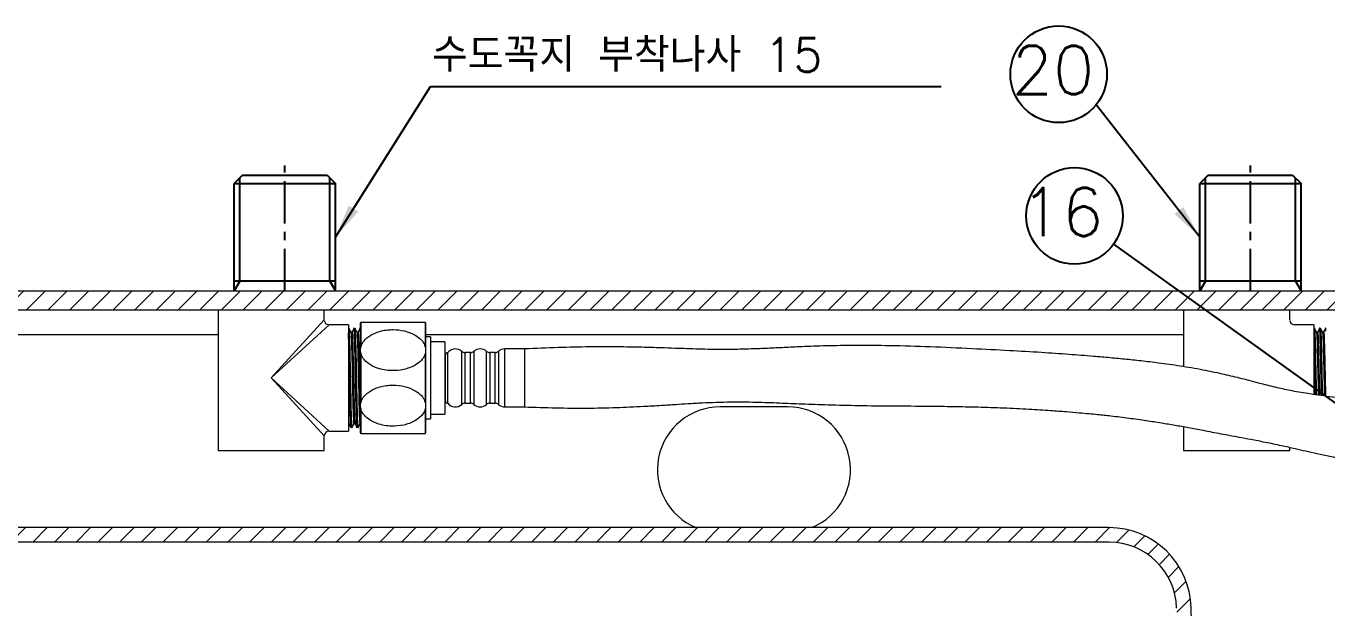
# Model space of a CAD drawing. Extents: x 14808 to 20058, y -13198 to -11680.
# Drawn here: x 15816.2 to 15950.8, y -12174.4 to -12114.1 of the extents above; entities that cross this region are included whole.
import ezdxf

# ---------------------------------------------------------------- set-up
doc = ezdxf.new("R2010")
doc.units = 0
doc.header["$LTSCALE"] = 7
doc.header["$MEASUREMENT"] = 0
doc.linetypes.add('CENTER', pattern=[2, 1.25, -0.25, 0.25, -0.25])
doc.layers.get('0').update_dxf_attribs({"color": 2, "linetype": 'CONTINUOUS'})
for name, color, linetype in [('CL', 1, 'CENTER'), ('D', 2, 'CONTINUOUS'), ('DWG', 7, 'CONTINUOUS')]:
    doc.layers.add(name, color=color, linetype=linetype)
doc.styles.add('GHS', font='romans', dxfattribs={"bigfont": 'ghs'})
doc.dimstyles.new('STANDARD$7', dxfattribs={"dimtxt": 3.5, "dimasz": 3, "dimexe": 1, "dimexo": 0.0625, "dimgap": 1, "dimtad": 1, "dimdec": 4, "dimzin": 0, "dimdsep": 46, "dimtxsty": 'GHS', "dimcen": 1, "dimclrt": 2, "dimadec": 0, "dimazin": 0, "dimtfac": 1, "dimtdec": 4, "dimtofl": 0, "dimtmove": 0, "dimatfit": 3, "dimfxl": 1, "dimtolj": 1, "dimtzin": 0, "dimarcsym": 0})
pattern_1 = [(45, (16191.9034, -11909.3088), (-1.122532, 1.122532), [])]

msp = doc.modelspace()

# ---------------------------------------------------------------- hatches: boundary and pattern name
at = {"linetype": 'Continuous', "lineweight": 0}
h = msp.add_hatch(dxfattribs=at)
h.set_pattern_fill('ANSI31', color=2, scale=0.5, style=0)
h.set_pattern_definition(pattern_1)
h.paths.add_polyline_path([(16011.58, -12141.57), (15771.58, -12141.57), (15771.58, -12143.57), (16011.58, -12143.57)], flags=0)
h = msp.add_hatch(dxfattribs=at)
h.set_pattern_fill('ANSI31', color=2, scale=0.5, style=0)
h.set_pattern_definition(pattern_1)
edge = h.paths.add_edge_path(flags=0)
edge.add_ellipse((16030.8, -12189.07), major_axis=(12.5, 0), ratio=0.999976, start_angle=270, end_angle=359)
edge.add_line((16043.3, -12189.29), (16044.13, -12141.57))
edge.add_line((16044.13, -12141.57), (16042.63, -12141.57))
edge.add_line((16042.63, -12141.57), (16041.8, -12189.25))
edge.add_ellipse((16031.3, -12189.07), major_axis=(-10.5, 0), ratio=0.999976, start_angle=90, end_angle=179, ccw=False)
edge.add_line((16031.3, -12199.57), (15949.23, -12199.57))
edge.add_ellipse((15949.23, -12206.07), major_axis=(6.5, 0), ratio=0.999976, start_angle=90, end_angle=175.904)
edge.add_ellipse((15942.25, -12205.57), major_axis=(0.5, 0), ratio=0.999976, start_angle=270, end_angle=355.904, ccw=False)
edge.add_line((15942.25, -12206.07), (15941.21, -12206.07))
edge.add_line((15941.21, -12206.07), (15941.22, -12206.77))
edge.add_line((15941.22, -12206.77), (15942.22, -12206.77))
edge.add_line((15942.22, -12206.77), (15942.24, -12208.07))
edge.add_line((15942.24, -12208.07), (15944.2, -12208.07))
edge.add_line((15944.2, -12208.07), (15944.22, -12206.48))
edge.add_ellipse((15949.22, -12206.57), major_axis=(-5, 0), ratio=0.999976, start_angle=270, end_angle=359, ccw=False)
edge.add_line((15949.22, -12201.57), (16030.8, -12201.57))
h = msp.add_hatch(dxfattribs=at)
h.set_pattern_fill('ANSI31', color=2, scale=0.5, style=0)
h.set_pattern_definition(pattern_1)
edge = h.paths.add_edge_path(flags=0)
edge.add_line((15745.22, -12206.77), (15746.22, -12206.77))
edge.add_line((15746.22, -12206.77), (15746.24, -12208.07))
edge.add_line((15746.24, -12208.07), (15748.14, -12208.07))
edge.add_line((15748.14, -12208.07), (15749.02, -12174.38))
edge.add_arc((15756.02, -12174.57), 7, 90, 178.5, ccw=False)
edge.add_line((15756.02, -12167.57), (15928.36, -12167.57))
edge.add_arc((15928.36, -12174.57), 7, 1.5, 90, ccw=False)
edge.add_line((15935.36, -12174.38), (15936.24, -12208.07))
edge.add_line((15936.24, -12208.07), (15938.14, -12208.07))
edge.add_line((15938.14, -12208.07), (15938.16, -12206.77))
edge.add_line((15938.16, -12206.77), (15939.17, -12206.77))
edge.add_line((15939.17, -12206.77), (15939.18, -12206.07))
edge.add_line((15939.18, -12206.07), (15938.18, -12206.07))
edge.add_arc((15938.18, -12205.57), 0.5, 181.5, 270, ccw=False)
edge.add_line((15937.68, -12205.58), (15936.86, -12174.35))
edge.add_arc((15928.36, -12174.57), 8.5, 1.5, 90)
edge.add_line((15928.36, -12166.07), (15756.02, -12166.07))
edge.add_arc((15756.02, -12174.57), 8.5, 90, 178.5)
edge.add_line((15747.52, -12174.35), (15746.71, -12205.58))
edge.add_arc((15746.21, -12205.57), 0.5, 270, 358.5, ccw=False)
edge.add_line((15746.21, -12206.07), (15745.21, -12206.07))
edge.add_line((15745.21, -12206.07), (15745.22, -12206.77))

# ---------------------------------------------------------------- linework, layer by layer
at = {"color": 7, "linetype": 'Continuous', "lineweight": 15}
for p, q in [((16011.58, -12143.57), (15771.58, -12143.57)), ((15847.08, -12144.57), (15847.08, -12143.57)), ((15936.08, -12143.57), (15936.08, -12149.41)), ((15947.08, -12144.57), (15947.08, -12143.57)), ((15949.58, -12145.07), (15947.58, -12145.07)), ((15949.58, -12145.07), (15949.58, -12152.31)), ((15930.48, -12146.07), (15936.08, -12146.07)), ((15949.96, -12145.82), (15949.83, -12145.82)), ((15950.58, -12145.82), (15950.46, -12145.82)), ((15895.08, -12153.57), (15888.08, -12153.57)), ((15936.08, -12155.62), (15936.08, -12158.07)), ((15836.08, -12158.07), (15841.58, -12158.07)), ((15841.58, -12158.07), (15847.08, -12158.07)), ((15936.08, -12158.07), (15941.58, -12158.07)), ((15941.58, -12158.07), (15947.08, -12158.07)), ((15947.08, -12158.07), (15947.08, -12157.76)), ((15928.36, -12166.07), (15756.02, -12166.07)), ((15928.36, -12167.57), (15756.02, -12167.57)), ((15937.68, -12205.58), (15936.86, -12174.35))]:
    msp.add_line(p, q, dxfattribs=at)
for centre in [(15923.14, -12119.14), (15924.78, -12133.8)]:
    msp.add_circle(centre, 5)
for centre, radius, start, end in [((15947.58, -12144.57), 0.5, 185.2957, 264.2745), ((15888.08, -12160.07), 6.5, 90, 247.3801), ((15895.08, -12160.07), 6.5, 292.6199, 90), ((15928.36, -12174.57), 8.5, 1.5, 90), ((15928.36, -12174.57), 7, 1.5, 90)]:
    msp.add_arc(centre, radius, start, end, dxfattribs=at)
for points, knots in [([(15949.73, -12152.31), (15949.73, -12152.21), (15949.72, -12151.84), (15949.71, -12151.3), (15949.7, -12150.72), (15949.69, -12150.14), (15949.67, -12149.56), (15949.66, -12149), (15949.65, -12148.46), (15949.64, -12147.94), (15949.63, -12147.46), (15949.62, -12147.01), (15949.61, -12146.61), (15949.59, -12146.21), (15949.59, -12146.03), (15949.58, -12145.92)], [0, 0, 0, 0, 0.041783, 0.156504, 0.215064, 0.27177, 0.386488, 0.445047, 0.501753, 0.616472, 0.67503, 0.731738, 0.846459, 0.905019, 1, 1, 1, 1]), ([(15949.84, -12145.82), (15949.8, -12145.75), (15949.73, -12145.61), (15949.66, -12145.48), (15949.63, -12145.41)], [0, 0, 0, 0, 0.499987, 1, 1, 1, 1]), ([(15949.63, -12145.41), (15949.63, -12145.41), (15949.63, -12145.41), (15949.64, -12145.43), (15949.65, -12145.54), (15949.66, -12145.73), (15949.67, -12145.96), (15949.68, -12146.26), (15949.7, -12146.61), (15949.71, -12147.01), (15949.72, -12147.45), (15949.73, -12147.93), (15949.74, -12148.45), (15949.75, -12149.13), (15949.77, -12149.7), (15949.78, -12150.27), (15949.79, -12150.71), (15949.8, -12151.29), (15949.81, -12151.83), (15949.81, -12152.21), (15949.82, -12152.32)], [0, 0, 0, 0, 0.000003, 0.06463, 0.130276, 0.173693, 0.261407, 0.306201, 0.349618, 0.437333, 0.482128, 0.525542, 0.613251, 0.658043, 0.745027, 0.789179, 0.833975, 0.877388, 0.965097, 1, 1, 1, 1]), ([(15949.84, -12145.84), (15949.84, -12145.87), (15949.86, -12145.94), (15949.89, -12146.48), (15949.91, -12147.31), (15949.94, -12148.4), (15949.97, -12149.66), (15950, -12150.97), (15950.02, -12151.9), (15950.03, -12152.32), (15950.03, -12152.35)], [0, 0, 0, 0, 0.122762, 0.26832, 0.410884, 0.554827, 0.70025, 0.842396, 0.98693, 1, 1, 1, 1]), ([(15950.16, -12145.41), (15950.13, -12145.48), (15950.06, -12145.61), (15949.99, -12145.75), (15949.95, -12145.82)], [0, 0, 0, 0, 0.5000126, 1, 1, 1, 1]), ([(15949.96, -12145.85), (15949.96, -12145.84), (15949.97, -12145.79), (15949.99, -12146.06), (15950.02, -12146.65), (15950.04, -12147.56), (15950.07, -12148.7), (15950.1, -12149.98), (15950.13, -12151.25), (15950.14, -12152.01), (15950.15, -12152.37)], [0, 0, 0, 0, 0.033662, 0.174782, 0.316868, 0.455757, 0.597382, 0.739128, 0.877983, 1, 1, 1, 1]), ([(15950.35, -12152.4), (15950.35, -12152.2), (15950.34, -12151.87), (15950.33, -12151.38), (15950.32, -12150.8), (15950.31, -12150.22), (15950.3, -12149.65), (15950.29, -12149.08), (15950.28, -12148.53), (15950.27, -12148.01), (15950.25, -12147.52), (15950.24, -12147.07), (15950.23, -12146.61), (15950.22, -12146.24), (15950.21, -12145.96), (15950.2, -12145.76), (15950.19, -12145.58), (15950.18, -12145.45), (15950.17, -12145.4), (15950.16, -12145.41), (15950.16, -12145.41)], [0, 0, 0, 0, 0.061171, 0.104749, 0.14695, 0.232323, 0.275902, 0.318101, 0.40347, 0.447047, 0.489248, 0.574622, 0.618202, 0.685981, 0.755008, 0.789363, 0.831564, 0.916936, 0.960515, 1, 1, 1, 1]), ([(15950.21, -12145.93), (15950.21, -12145.87), (15950.21, -12145.75), (15950.22, -12145.64), (15950.23, -12145.5), (15950.24, -12145.42), (15950.25, -12145.41), (15950.25, -12145.41)], [0, 0, 0, 0, 0.14101, 0.334985, 0.499724, 0.8321, 1, 1, 1, 1]), ([(15950.46, -12145.82), (15950.43, -12145.75), (15950.36, -12145.61), (15950.29, -12145.48), (15950.25, -12145.41)], [0, 0, 0, 0, 0.499987, 1, 1, 1, 1]), ([(15950.25, -12145.41), (15950.25, -12145.41), (15950.26, -12145.41), (15950.27, -12145.46), (15950.28, -12145.57), (15950.29, -12145.76), (15950.3, -12146), (15950.31, -12146.3), (15950.32, -12146.66), (15950.33, -12147.06), (15950.34, -12147.51), (15950.36, -12148.01), (15950.37, -12148.52), (15950.38, -12149.07), (15950.39, -12149.63), (15950.4, -12150.21), (15950.41, -12150.79), (15950.42, -12151.37), (15950.43, -12151.87), (15950.44, -12152.21), (15950.44, -12152.41)], [0, 0, 0, 0, 0.001854, 0.045679, 0.134219, 0.179435, 0.223263, 0.31181, 0.35703, 0.400856, 0.4894, 0.534618, 0.578444, 0.666988, 0.712205, 0.756033, 0.84458, 0.8898, 0.933626, 1, 1, 1, 1]), ([(15950.46, -12145.84), (15950.46, -12145.83), (15950.47, -12145.79), (15950.49, -12146.06), (15950.52, -12146.65), (15950.54, -12147.56), (15950.57, -12148.7), (15950.6, -12149.98), (15950.63, -12151.27), (15950.64, -12152.06), (15950.65, -12152.44)], [0, 0, 0, 0, 0.013146, 0.156089, 0.300011, 0.440695, 0.58415, 0.727728, 0.868377, 1, 1, 1, 1]), ([(15950.78, -12145.41), (15950.75, -12145.48), (15950.68, -12145.61), (15950.61, -12145.75), (15950.58, -12145.82)], [0, 0, 0, 0, 0.500013, 1, 1, 1, 1]), ([(15950.58, -12145.86), (15950.59, -12145.85), (15950.6, -12145.83), (15950.62, -12146.17), (15950.65, -12146.85), (15950.68, -12147.82), (15950.71, -12149), (15950.73, -12150.3), (15950.76, -12151.5), (15950.77, -12152.18), (15950.78, -12152.46)], [0, 0, 0, 0, 0.067103, 0.207385, 0.347309, 0.48471, 0.625291, 0.764678, 0.902417, 1, 1, 1, 1]), ([(15950.82, -12145.72), (15950.82, -12145.67), (15950.81, -12145.56), (15950.8, -12145.48), (15950.79, -12145.41), (15950.79, -12145.42), (15950.78, -12145.43)], [0, 0, 0, 0, 0.223771, 0.452222, 0.673453, 1, 1, 1, 1])]:
    msp.add_open_spline(points, degree=3, knots=knots, dxfattribs=at)
at = {"layer": 'CL', "ltscale": 0.5}
for p, q in [((15843, -12141.57), (15843, -12128.57)), ((15943, -12141.57), (15943, -12128.57))]:
    msp.add_line(p, q, dxfattribs=at)
at = {"layer": 'D'}
for p, q in [((15838.34, -12140.56), (15838.34, -12129.85)), ((15847.66, -12140.56), (15847.66, -12129.85)), ((15938.34, -12140.56), (15938.34, -12129.85)), ((15947.66, -12140.56), (15947.66, -12129.85))]:
    msp.add_line(p, q, dxfattribs=at)
at = {"layer": 'DWG'}
for p, q in [((15838.63, -12129.57), (15837.76, -12130.43)), ((15837.76, -12130.43), (15848.24, -12130.43)), ((15837.76, -12141.57), (15837.76, -12130.43)), ((15838.63, -12129.57), (15847.37, -12129.57)), ((15847.37, -12129.57), (15848.24, -12130.43)), ((15848.24, -12141.57), (15848.24, -12130.43)), ((15938.63, -12129.57), (15937.76, -12130.43)), ((15937.76, -12130.43), (15948.24, -12130.43)), ((15937.76, -12141.57), (15937.76, -12130.43)), ((15938.63, -12129.57), (15947.37, -12129.57)), ((15947.37, -12129.57), (15948.24, -12130.43)), ((15948.24, -12141.57), (15948.24, -12130.43)), ((15848.24, -12140.56), (15837.76, -12140.56)), ((15948.24, -12140.56), (15937.76, -12140.56))]:
    msp.add_line(p, q, dxfattribs=at)
at = {"layer": 'DWG', "linetype": 'Continuous'}
for p, q in [((15838.34, -12140.56), (15837.76, -12141.57)), ((15847.66, -12140.56), (15848.24, -12141.57)), ((15938.34, -12140.56), (15937.76, -12141.57)), ((15947.66, -12140.56), (15948.24, -12141.57))]:
    msp.add_line(p, q, dxfattribs=at)
at = {"layer": 'DWG', "color": 7, "linetype": 'Continuous', "lineweight": 15}
for p, q in [((15771.58, -12141.57), (16011.58, -12141.57)), ((15836.08, -12143.57), (15836.08, -12158.07)), ((15841.58, -12150.57), (15847.08, -12144.57)), ((15847.58, -12145.07), (15841.58, -12150.57)), ((15849.58, -12145.07), (15847.58, -12145.07)), ((15849.58, -12145.07), (15849.58, -12156.07)), ((15850.83, -12147.41), (15850.83, -12144.87)), ((15850.87, -12144.82), (15850.87, -12147.39)), ((15857.55, -12147.39), (15857.55, -12144.82)), ((15857.58, -12144.87), (15857.58, -12147.41)), ((15789.16, -12146.07), (15836.08, -12146.07)), ((15849.96, -12145.82), (15849.83, -12145.82)), ((15850.58, -12145.82), (15850.46, -12145.82)), ((15857.58, -12146.07), (15930.48, -12146.07)), ((15858.08, -12146.32), (15857.58, -12146.32)), ((15858.08, -12146.32), (15858.08, -12154.82)), ((15859.58, -12146.82), (15858.08, -12146.82)), ((15859.58, -12146.82), (15859.58, -12154.32)), ((15859.88, -12150.57), (15859.88, -12147.94)), ((15861.32, -12150.57), (15861.32, -12147.82)), ((15862.23, -12147.94), (15861.65, -12147.94)), ((15861.65, -12147.94), (15861.65, -12150.57)), ((15862.23, -12150.57), (15862.23, -12147.94)), ((15862.56, -12147.82), (15862.56, -12153.32)), ((15863.88, -12150.57), (15863.88, -12147.82)), ((15864.79, -12147.94), (15864.22, -12147.94)), ((15864.22, -12147.94), (15864.22, -12150.57)), ((15864.79, -12150.57), (15864.79, -12147.94)), ((15865.12, -12147.82), (15865.12, -12153.32)), ((15867.83, -12147.57), (15865.78, -12147.57)), ((15865.78, -12150.57), (15865.78, -12147.57)), ((15867.83, -12147.57), (15867.83, -12153.57)), ((15850.83, -12153.12), (15850.83, -12148.02)), ((15850.87, -12148), (15850.87, -12153.14)), ((15857.55, -12153.14), (15857.55, -12148)), ((15857.58, -12148.02), (15857.58, -12153.12)), ((15859.69, -12148.03), (15859.58, -12148.03)), ((15859.63, -12148.19), (15859.58, -12148.19)), ((15859.63, -12150.57), (15859.63, -12148.19)), ((15841.58, -12150.57), (15847.58, -12156.07)), ((15847.08, -12156.57), (15841.58, -12150.57)), ((15859.63, -12152.94), (15859.63, -12150.57)), ((15859.88, -12153.19), (15859.88, -12150.57)), ((15861.32, -12153.32), (15861.32, -12150.57)), ((15861.65, -12150.57), (15861.65, -12153.19)), ((15862.23, -12153.19), (15862.23, -12150.57)), ((15863.88, -12153.32), (15863.88, -12150.57)), ((15864.22, -12150.57), (15864.22, -12153.19)), ((15864.79, -12153.19), (15864.79, -12150.57)), ((15865.78, -12153.57), (15865.78, -12150.57)), ((15859.58, -12152.94), (15859.63, -12152.94)), ((15861.65, -12153.19), (15862.23, -12153.19)), ((15864.22, -12153.19), (15864.79, -12153.19)), ((15850.83, -12156.27), (15850.83, -12153.72)), ((15850.87, -12153.75), (15850.87, -12156.32)), ((15857.55, -12156.32), (15857.55, -12153.75)), ((15857.58, -12153.72), (15857.58, -12156.27)), ((15858.08, -12154.32), (15859.58, -12154.32)), ((15865.78, -12153.57), (15867.83, -12153.57)), ((15847.58, -12156.07), (15849.58, -12156.07)), ((15850.14, -12155.32), (15850.27, -12155.32)), ((15850.77, -12155.32), (15850.83, -12155.32)), ((15857.58, -12154.82), (15858.08, -12154.82)), ((15847.08, -12158.07), (15847.08, -12156.57))]:
    msp.add_line(p, q, dxfattribs=at)
at = {"layer": 'DWG', "color": 7, "linetype": 'Continuous', "lineweight": 15, "flags": 128}
for points in [[(15850.87, -12147.39), (15850.86, -12147.39), (15850.85, -12147.39), (15850.85, -12147.39), (15850.84, -12147.4), (15850.84, -12147.4), (15850.83, -12147.41), (15850.83, -12147.41), (15850.83, -12147.41)], [(15857.58, -12147.41), (15857.58, -12147.41), (15857.58, -12147.41), (15857.58, -12147.4), (15857.57, -12147.4), (15857.57, -12147.39), (15857.56, -12147.39), (15857.55, -12147.39), (15857.55, -12147.39)], [(15850.87, -12148), (15850.86, -12148), (15850.85, -12148), (15850.85, -12148), (15850.84, -12148.01), (15850.84, -12148.01), (15850.83, -12148.01), (15850.83, -12148.01), (15850.83, -12148.02)], [(15857.58, -12148.02), (15857.58, -12148.01), (15857.58, -12148.01), (15857.58, -12148.01), (15857.57, -12148.01), (15857.57, -12148), (15857.56, -12148), (15857.55, -12148), (15857.55, -12148)], [(15850.87, -12153.14), (15850.86, -12153.14), (15850.85, -12153.13), (15850.85, -12153.13), (15850.84, -12153.13), (15850.84, -12153.13), (15850.83, -12153.12), (15850.83, -12153.12), (15850.83, -12153.12)], [(15857.58, -12153.12), (15857.58, -12153.12), (15857.58, -12153.12), (15857.58, -12153.13), (15857.57, -12153.13), (15857.57, -12153.13), (15857.56, -12153.13), (15857.55, -12153.14), (15857.55, -12153.14)], [(15850.87, -12153.75), (15850.86, -12153.75), (15850.85, -12153.74), (15850.85, -12153.74), (15850.84, -12153.74), (15850.84, -12153.73), (15850.83, -12153.73), (15850.83, -12153.73), (15850.83, -12153.72)], [(15857.58, -12153.72), (15857.58, -12153.73), (15857.58, -12153.73), (15857.58, -12153.73), (15857.57, -12153.74), (15857.57, -12153.74), (15857.56, -12153.74), (15857.55, -12153.75), (15857.55, -12153.75)]]:
    msp.add_lwpolyline(points, dxfattribs=at)
at = {"layer": 'DWG', "color": 7, "linetype": 'Continuous', "lineweight": 15}
for centre, radius, start, end in [((15847.58, -12144.57), 0.5, 185.2957, 264.2745), ((15850.88, -12144.87), 0.0499, 106.6018, 179.9664), ((15857.53, -12144.87), 0.0499, 0.0336, 73.3982), ((15859.88, -12148.19), 0.25, 90, 180), ((15860.66, -12148.57), 1, 48.5904, 141.3178), ((15861.65, -12147.44), 0.5, 228.5904, 270), ((15862.23, -12147.44), 0.5, 270, 311.4096), ((15863.22, -12148.57), 1, 48.5904, 131.4096), ((15864.22, -12147.44), 0.5, 228.5904, 270), ((15864.79, -12147.44), 0.5, 270, 311.4096), ((15865.78, -12148.57), 1, 90, 131.4096), ((15859.88, -12152.94), 0.25, 180, 270), ((15860.66, -12152.57), 1, 218.6822, 311.4096), ((15861.65, -12153.69), 0.5, 90, 131.4096), ((15862.23, -12153.69), 0.5, 48.5904, 90), ((15863.22, -12152.57), 1, 228.5904, 311.4096), ((15864.22, -12153.69), 0.5, 90, 131.4096), ((15864.79, -12153.69), 0.5, 48.5904, 90), ((15865.78, -12152.57), 1, 228.5904, 270), ((15847.58, -12156.57), 0.5, 95.2957, 174.2745), ((15850.88, -12156.27), 0.0499, 180.0336, 253.3982), ((15857.53, -12156.27), 0.0499, 286.6018, 359.9664)]:
    msp.add_arc(centre, radius, start, end, dxfattribs=at)
for points, knots in [([(15857.55, -12144.82), (15857.52, -12144.82), (15857.44, -12144.82), (15857.1, -12144.82), (15856.39, -12144.82), (15855.31, -12144.82), (15853.96, -12144.82), (15852.68, -12144.82), (15851.69, -12144.82), (15851.11, -12144.82), (15850.92, -12144.82), (15850.87, -12144.82), (15850.87, -12144.82)], [0, 0, 0, 0, 0.040251, 0.112325, 0.221432, 0.368786, 0.519538, 0.697281, 0.824707, 0.919739, 0.996307, 1, 1, 1, 1]), ([(15849.85, -12155.71), (15849.84, -12155.71), (15849.84, -12155.71), (15849.83, -12155.64), (15849.82, -12155.51), (15849.81, -12155.3), (15849.8, -12155.03), (15849.79, -12154.72), (15849.77, -12154.34), (15849.76, -12153.92), (15849.75, -12153.46), (15849.74, -12152.96), (15849.73, -12152.42), (15849.72, -12151.87), (15849.71, -12151.3), (15849.7, -12150.72), (15849.69, -12150.14), (15849.67, -12149.56), (15849.66, -12149), (15849.65, -12148.46), (15849.64, -12147.94), (15849.63, -12147.46), (15849.62, -12147.01), (15849.61, -12146.61), (15849.59, -12146.21), (15849.59, -12146.03), (15849.58, -12145.92)], [0, 0, 0, 0, 0.025875, 0.058224, 0.089548, 0.152917, 0.185265, 0.21659, 0.279964, 0.312313, 0.343637, 0.407007, 0.439354, 0.470679, 0.534051, 0.5664, 0.597725, 0.661095, 0.693443, 0.724768, 0.788138, 0.820486, 0.851811, 0.915183, 0.947532, 1, 1, 1, 1]), ([(15849.84, -12145.82), (15849.8, -12145.75), (15849.73, -12145.61), (15849.66, -12145.48), (15849.63, -12145.41)], [0, 0, 0, 0, 0.499987, 1, 1, 1, 1]), ([(15849.63, -12145.41), (15849.63, -12145.41), (15849.63, -12145.41), (15849.64, -12145.43), (15849.65, -12145.54), (15849.66, -12145.73), (15849.67, -12145.96), (15849.68, -12146.26), (15849.7, -12146.61), (15849.71, -12147.01), (15849.72, -12147.45), (15849.73, -12147.93), (15849.74, -12148.45), (15849.75, -12149.13), (15849.77, -12149.7), (15849.78, -12150.27), (15849.79, -12150.71), (15849.8, -12151.29), (15849.81, -12151.86), (15849.82, -12152.41), (15849.83, -12152.95), (15849.84, -12153.45), (15849.85, -12153.91), (15849.86, -12154.33), (15849.87, -12154.71), (15849.89, -12155.02), (15849.9, -12155.3), (15849.91, -12155.5), (15849.92, -12155.64), (15849.93, -12155.72), (15849.94, -12155.72), (15849.94, -12155.72)], [0, 0, 0, 0, 0.000002, 0.038999, 0.078612, 0.104811, 0.15774, 0.18477, 0.210969, 0.263898, 0.290928, 0.317126, 0.370052, 0.39708, 0.449569, 0.476212, 0.503242, 0.529439, 0.582365, 0.609393, 0.635591, 0.688521, 0.715551, 0.741749, 0.794676, 0.821706, 0.847903, 0.900831, 0.92786, 0.954058, 1, 1, 1, 1]), ([(15849.84, -12145.84), (15849.84, -12145.87), (15849.86, -12145.94), (15849.89, -12146.48), (15849.91, -12147.31), (15849.94, -12148.4), (15849.97, -12149.66), (15850, -12150.98), (15850.02, -12152.27), (15850.05, -12153.43), (15850.08, -12154.38), (15850.11, -12155.02), (15850.13, -12155.33), (15850.14, -12155.29), (15850.14, -12155.28)], [0, 0, 0, 0, 0.075908, 0.165913, 0.254066, 0.343072, 0.432993, 0.520887, 0.610258, 0.700011, 0.787797, 0.877454, 0.966957, 1, 1, 1, 1]), ([(15850.16, -12145.41), (15850.13, -12145.48), (15850.06, -12145.61), (15849.99, -12145.75), (15849.95, -12145.82)], [0, 0, 0, 0, 0.5000126, 1, 1, 1, 1]), ([(15849.96, -12145.85), (15849.96, -12145.84), (15849.97, -12145.79), (15849.99, -12146.06), (15850.02, -12146.65), (15850.04, -12147.56), (15850.07, -12148.7), (15850.1, -12149.98), (15850.13, -12151.3), (15850.16, -12152.57), (15850.18, -12153.69), (15850.21, -12154.56), (15850.24, -12155.16), (15850.26, -12155.26), (15850.27, -12155.31)], [0, 0, 0, 0, 0.021281, 0.110494, 0.200318, 0.288121, 0.377654, 0.467263, 0.555045, 0.644816, 0.734129, 0.82204, 0.911967, 1, 1, 1, 1]), ([(15850.47, -12155.72), (15850.47, -12155.72), (15850.47, -12155.72), (15850.46, -12155.66), (15850.45, -12155.53), (15850.43, -12155.33), (15850.42, -12155.08), (15850.41, -12154.76), (15850.4, -12154.39), (15850.39, -12153.98), (15850.38, -12153.52), (15850.37, -12153.02), (15850.36, -12152.5), (15850.34, -12151.95), (15850.33, -12151.38), (15850.32, -12150.8), (15850.31, -12150.22), (15850.3, -12149.65), (15850.29, -12149.08), (15850.28, -12148.53), (15850.27, -12148.01), (15850.25, -12147.52), (15850.24, -12147.07), (15850.23, -12146.61), (15850.22, -12146.24), (15850.21, -12145.96), (15850.2, -12145.76), (15850.19, -12145.58), (15850.18, -12145.45), (15850.17, -12145.4), (15850.16, -12145.41), (15850.16, -12145.41)], [0, 0, 0, 0, 0.008547, 0.03503, 0.088605, 0.115952, 0.142435, 0.196012, 0.223361, 0.249843, 0.303419, 0.330767, 0.35725, 0.410825, 0.438173, 0.464657, 0.518234, 0.545582, 0.572065, 0.625639, 0.652987, 0.67947, 0.733048, 0.760397, 0.802933, 0.846252, 0.867812, 0.894295, 0.947872, 0.975221, 1, 1, 1, 1]), ([(15850.21, -12145.93), (15850.21, -12145.87), (15850.21, -12145.75), (15850.22, -12145.64), (15850.23, -12145.5), (15850.24, -12145.42), (15850.25, -12145.41), (15850.25, -12145.41)], [0, 0, 0, 0, 0.14101, 0.334985, 0.499724, 0.8321, 1, 1, 1, 1]), ([(15850.46, -12145.82), (15850.43, -12145.75), (15850.36, -12145.61), (15850.29, -12145.48), (15850.25, -12145.41)], [0, 0, 0, 0, 0.499987, 1, 1, 1, 1]), ([(15850.25, -12145.41), (15850.25, -12145.41), (15850.26, -12145.41), (15850.27, -12145.46), (15850.28, -12145.57), (15850.29, -12145.76), (15850.3, -12146), (15850.31, -12146.3), (15850.32, -12146.66), (15850.33, -12147.06), (15850.34, -12147.51), (15850.36, -12148.01), (15850.37, -12148.52), (15850.38, -12149.07), (15850.39, -12149.63), (15850.4, -12150.21), (15850.41, -12150.79), (15850.42, -12151.37), (15850.43, -12151.94), (15850.45, -12152.49), (15850.46, -12153.01), (15850.47, -12153.51), (15850.48, -12153.97), (15850.49, -12154.38), (15850.5, -12154.76), (15850.51, -12155.07), (15850.52, -12155.32), (15850.54, -12155.53), (15850.55, -12155.66), (15850.56, -12155.72), (15850.56, -12155.74), (15850.57, -12155.72), (15850.57, -12155.72)], [0, 0, 0, 0, 0.001121, 0.027624, 0.081169, 0.108513, 0.135018, 0.188567, 0.215914, 0.242418, 0.295964, 0.32331, 0.349814, 0.403361, 0.430706, 0.457211, 0.51076, 0.538106, 0.56461, 0.618155, 0.6455, 0.671982, 0.725556, 0.752903, 0.779406, 0.832951, 0.860295, 0.8868, 0.940349, 0.967696, 0.9942, 1, 1, 1, 1]), ([(15850.46, -12145.84), (15850.46, -12145.83), (15850.47, -12145.79), (15850.49, -12146.06), (15850.52, -12146.65), (15850.54, -12147.56), (15850.57, -12148.7), (15850.6, -12149.98), (15850.63, -12151.3), (15850.66, -12152.57), (15850.68, -12153.69), (15850.71, -12154.57), (15850.74, -12155.12), (15850.76, -12155.36), (15850.77, -12155.3), (15850.77, -12155.3)], [0, 0, 0, 0, 0.0082097, 0.0974779, 0.1873574, 0.2752145, 0.3648026, 0.4544672, 0.5423027, 0.6321292, 0.721497, 0.8094623, 0.8994444, 0.9884352, 1, 1, 1, 1]), ([(15850.78, -12145.41), (15850.75, -12145.48), (15850.68, -12145.61), (15850.61, -12145.75), (15850.58, -12145.82)], [0, 0, 0, 0, 0.500013, 1, 1, 1, 1]), ([(15850.58, -12145.86), (15850.59, -12145.85), (15850.6, -12145.83), (15850.62, -12146.17), (15850.65, -12146.85), (15850.68, -12147.82), (15850.71, -12149), (15850.73, -12150.3), (15850.76, -12151.62), (15850.78, -12152.71), (15850.8, -12153.25), (15850.8, -12153.44)], [0, 0, 0, 0, 0.059758, 0.184685, 0.309293, 0.431654, 0.556847, 0.680977, 0.803639, 0.928982, 1, 1, 1, 1]), ([(15850.83, -12145.92), (15850.83, -12145.9), (15850.82, -12145.75), (15850.81, -12145.6), (15850.8, -12145.48), (15850.79, -12145.41), (15850.79, -12145.42), (15850.78, -12145.43)], [0, 0, 0, 0, 0.052039, 0.398716, 0.575678, 0.74705, 1, 1, 1, 1]), ([(15850.87, -12147.39), (15850.91, -12147.25), (15851.04, -12146.89), (15851.53, -12146.35), (15852.42, -12145.83), (15853.39, -12145.6), (15854.43, -12145.55), (15855.41, -12145.66), (15856.43, -12146.05), (15857.13, -12146.58), (15857.45, -12147.05), (15857.52, -12147.32), (15857.55, -12147.39)], [0, 0, 0, 0, 0.059791, 0.151188, 0.274249, 0.436419, 0.499971, 0.641742, 0.783924, 0.887452, 0.969504, 1, 1, 1, 1]), ([(15850.83, -12147.69), (15850.84, -12147.61), (15850.84, -12147.51), (15850.86, -12147.41), (15850.87, -12147.39)], [0, 0, 0, 0, 0.758812, 1, 1, 1, 1]), ([(15850.83, -12147.69), (15850.83, -12147.69), (15850.83, -12147.63), (15850.83, -12147.54), (15850.83, -12147.44), (15850.83, -12147.41)], [0, 0, 0, 0, 0.016522, 0.715828, 1, 1, 1, 1]), ([(15850.87, -12148), (15850.86, -12147.95), (15850.84, -12147.85), (15850.83, -12147.74), (15850.83, -12147.69)], [0, 0, 0, 0, 0.49748, 1, 1, 1, 1]), ([(15850.83, -12148.02), (15850.83, -12147.94), (15850.83, -12147.84), (15850.83, -12147.73), (15850.83, -12147.69), (15850.83, -12147.69)], [0, 0, 0, 0, 0.6993923, 0.9834747, 1, 1, 1, 1]), ([(15857.55, -12147.39), (15857.56, -12147.44), (15857.58, -12147.54), (15857.58, -12147.64), (15857.58, -12147.69)], [0, 0, 0, 0, 0.4974796, 1, 1, 1, 1]), ([(15857.58, -12147.69), (15857.58, -12147.72), (15857.58, -12147.82), (15857.56, -12147.92), (15857.55, -12148)], [0, 0, 0, 0, 0.256693, 1, 1, 1, 1]), ([(15857.58, -12147.41), (15857.58, -12147.48), (15857.58, -12147.57), (15857.58, -12147.66), (15857.58, -12147.69), (15857.58, -12147.69)], [0, 0, 0, 0, 0.699392, 0.983475, 1, 1, 1, 1]), ([(15857.58, -12147.69), (15857.58, -12147.69), (15857.58, -12147.77), (15857.58, -12147.88), (15857.58, -12147.99), (15857.58, -12148.02)], [0, 0, 0, 0, 0.016522, 0.715828, 1, 1, 1, 1]), ([(15968.23, -12163.85), (15968.18, -12163.64), (15968.04, -12162.99), (15967.71, -12162.02), (15967.24, -12160.83), (15966.59, -12159.57), (15965.63, -12158.19), (15964.39, -12156.91), (15962.99, -12155.89), (15961.62, -12155.13), (15960.32, -12154.62), (15959.12, -12154.25), (15957.74, -12153.87), (15956.02, -12153.41), (15953.86, -12152.92), (15951.53, -12152.55), (15949.32, -12152.27), (15947.41, -12151.95), (15945.72, -12151.58), (15943.98, -12151.14), (15942.17, -12150.66), (15940.27, -12150.2), (15938.24, -12149.77), (15936.05, -12149.39), (15933.88, -12149.08), (15931.94, -12148.84), (15930.18, -12148.65), (15928.47, -12148.49), (15926.47, -12148.31), (15924.1, -12148.13), (15921.2, -12147.93), (15917.87, -12147.74), (15914.02, -12147.54), (15909.9, -12147.35), (15905.85, -12147.23), (15902.25, -12147.2), (15899.21, -12147.24), (15896.76, -12147.33), (15894.75, -12147.43), (15893, -12147.51), (15891.23, -12147.58), (15889.28, -12147.63), (15887.46, -12147.63), (15885.87, -12147.59), (15884.63, -12147.55), (15883.33, -12147.51), (15881.78, -12147.45), (15879.82, -12147.39), (15877.35, -12147.35), (15874.46, -12147.35), (15871.24, -12147.43), (15868.99, -12147.52), (15867.83, -12147.57)], [0, 0, 0, 0, 0.006182, 0.018788, 0.028734, 0.04236, 0.058591, 0.076327, 0.092645, 0.10748, 0.120611, 0.132112, 0.143556, 0.161671, 0.182915, 0.20605, 0.228099, 0.245552, 0.260585, 0.276602, 0.295912, 0.313108, 0.331633, 0.354255, 0.375753, 0.393289, 0.409457, 0.425587, 0.442044, 0.466178, 0.49311, 0.524755, 0.561256, 0.602563, 0.641795, 0.675912, 0.704758, 0.728311, 0.745881, 0.762519, 0.778453, 0.796601, 0.818005, 0.830002, 0.841777, 0.853316, 0.86706, 0.886067, 0.909432, 0.936837, 0.967429, 1, 1, 1, 1]), ([(15857.55, -12148), (15857.52, -12148.09), (15857.44, -12148.36), (15857.1, -12148.83), (15856.39, -12149.36), (15855.31, -12149.75), (15853.96, -12149.87), (15852.68, -12149.65), (15851.69, -12149.15), (15851.11, -12148.6), (15850.92, -12148.2), (15850.87, -12148.01), (15850.87, -12148)], [0, 0, 0, 0, 0.040251, 0.112325, 0.221432, 0.368786, 0.519538, 0.697281, 0.824707, 0.919739, 0.996307, 1, 1, 1, 1]), ([(15850.87, -12153.14), (15850.91, -12153), (15851.04, -12152.64), (15851.53, -12152.1), (15852.42, -12151.58), (15853.39, -12151.35), (15854.43, -12151.3), (15855.41, -12151.41), (15856.43, -12151.8), (15857.13, -12152.33), (15857.45, -12152.8), (15857.52, -12153.07), (15857.55, -12153.14)], [0, 0, 0, 0, 0.059791, 0.151188, 0.274249, 0.436419, 0.499971, 0.641742, 0.783924, 0.887452, 0.969504, 1, 1, 1, 1]), ([(15850.83, -12153.44), (15850.83, -12153.44), (15850.83, -12153.36), (15850.83, -12153.25), (15850.83, -12153.15), (15850.83, -12153.12)], [0, 0, 0, 0, 0.016522, 0.715828, 1, 1, 1, 1]), ([(15850.83, -12153.44), (15850.84, -12153.36), (15850.84, -12153.26), (15850.86, -12153.16), (15850.87, -12153.14)], [0, 0, 0, 0, 0.758812, 1, 1, 1, 1]), ([(15857.55, -12153.14), (15857.56, -12153.19), (15857.58, -12153.29), (15857.58, -12153.39), (15857.58, -12153.44)], [0, 0, 0, 0, 0.49748, 1, 1, 1, 1]), ([(15857.58, -12153.12), (15857.58, -12153.19), (15857.58, -12153.3), (15857.58, -12153.41), (15857.58, -12153.44), (15857.58, -12153.44)], [0, 0, 0, 0, 0.699392, 0.983475, 1, 1, 1, 1]), ([(15867.83, -12153.57), (15868.91, -12153.61), (15871.06, -12153.68), (15874.23, -12153.71), (15877.25, -12153.65), (15879.83, -12153.53), (15881.88, -12153.41), (15883.41, -12153.31), (15884.82, -12153.22), (15886.7, -12153.11), (15889.05, -12153.04), (15891.73, -12153.06), (15894.19, -12153.15), (15896.68, -12153.26), (15899.41, -12153.36), (15902.56, -12153.43), (15906.04, -12153.47), (15909.3, -12153.48), (15912.24, -12153.52), (15914.82, -12153.57), (15917.44, -12153.66), (15919.94, -12153.78), (15922.11, -12153.92), (15923.84, -12154.05), (15925.17, -12154.16), (15926.24, -12154.26), (15927.33, -12154.36), (15928.71, -12154.51), (15930.39, -12154.72), (15932.14, -12154.96), (15933.72, -12155.21), (15935.18, -12155.45), (15936.62, -12155.71), (15938.2, -12156.01), (15939.95, -12156.35), (15941.59, -12156.65), (15943.12, -12156.93), (15944.58, -12157.22), (15946.12, -12157.54), (15947.52, -12157.85), (15948.75, -12158.14), (15949.94, -12158.41), (15951.26, -12158.7), (15952.73, -12158.97), (15954.28, -12159.22), (15955.74, -12159.47), (15956.91, -12159.75), (15957.83, -12160.05), (15958.7, -12160.42), (15959.49, -12160.81), (15960.1, -12161.21), (15960.64, -12161.66), (15961.13, -12162.21), (15961.6, -12162.96), (15962.02, -12163.87), (15962.37, -12165.02), (15962.67, -12166.43), (15962.9, -12168.12), (15963.06, -12170.25), (15963.07, -12171.84), (15963.08, -12172.72)], [0, 0, 0, 0, 0.030452, 0.060586, 0.089621, 0.116229, 0.133753, 0.147923, 0.159521, 0.173743, 0.201594, 0.22666, 0.249974, 0.271865, 0.297707, 0.327945, 0.361562, 0.397741, 0.421665, 0.44639, 0.471809, 0.496688, 0.517729, 0.53338, 0.545958, 0.555579, 0.563881, 0.577184, 0.595092, 0.612055, 0.627191, 0.640439, 0.653788, 0.66848, 0.686019, 0.703853, 0.715552, 0.729822, 0.746045, 0.759803, 0.770393, 0.781511, 0.794419, 0.808685, 0.824075, 0.839145, 0.850841, 0.857844, 0.866938, 0.877684, 0.883981, 0.888888, 0.898326, 0.905423, 0.914572, 0.92711, 0.93956, 0.955338, 0.975215, 1, 1, 1, 1]), ([(15850.81, -12153.75), (15850.81, -12153.8), (15850.82, -12154.06), (15850.83, -12154.24), (15850.83, -12154.38)], [0, 0, 0, 0, 0.169719, 1, 1, 1, 1]), ([(15850.87, -12153.75), (15850.86, -12153.7), (15850.84, -12153.6), (15850.83, -12153.49), (15850.83, -12153.44)], [0, 0, 0, 0, 0.49748, 1, 1, 1, 1]), ([(15850.83, -12153.72), (15850.83, -12153.65), (15850.83, -12153.56), (15850.83, -12153.47), (15850.83, -12153.44), (15850.83, -12153.44)], [0, 0, 0, 0, 0.699392, 0.983475, 1, 1, 1, 1]), ([(15857.55, -12153.75), (15857.52, -12153.84), (15857.44, -12154.11), (15857.1, -12154.58), (15856.39, -12155.11), (15855.31, -12155.5), (15853.96, -12155.62), (15852.68, -12155.4), (15851.69, -12154.9), (15851.11, -12154.35), (15850.92, -12153.95), (15850.87, -12153.76), (15850.87, -12153.75)], [0, 0, 0, 0, 0.040251, 0.112325, 0.221432, 0.368786, 0.519538, 0.697281, 0.824707, 0.919739, 0.996307, 1, 1, 1, 1]), ([(15857.58, -12153.44), (15857.58, -12153.47), (15857.58, -12153.57), (15857.56, -12153.67), (15857.55, -12153.75)], [0, 0, 0, 0, 0.256693, 1, 1, 1, 1]), ([(15857.58, -12153.44), (15857.58, -12153.44), (15857.58, -12153.51), (15857.58, -12153.6), (15857.58, -12153.69), (15857.58, -12153.72)], [0, 0, 0, 0, 0.016522, 0.715828, 1, 1, 1, 1]), ([(15849.64, -12155.31), (15849.67, -12155.38), (15849.74, -12155.52), (15849.81, -12155.66), (15849.85, -12155.73)], [0, 0, 0, 0, 0.499987, 1, 1, 1, 1]), ([(15849.89, -12155.22), (15849.89, -12155.25), (15849.88, -12155.41), (15849.87, -12155.57), (15849.86, -12155.68), (15849.86, -12155.71), (15849.86, -12155.72)], [0, 0, 0, 0, 0.124033, 0.560973, 0.784011, 1, 1, 1, 1]), ([(15849.94, -12155.73), (15849.98, -12155.66), (15850.04, -12155.52), (15850.11, -12155.39), (15850.15, -12155.32)], [0, 0, 0, 0, 0.5047204, 1, 1, 1, 1]), ([(15850.27, -12155.31), (15850.3, -12155.38), (15850.37, -12155.52), (15850.44, -12155.66), (15850.47, -12155.73)], [0, 0, 0, 0, 0.4999874, 1, 1, 1, 1]), ([(15850.52, -12155.21), (15850.52, -12155.28), (15850.51, -12155.41), (15850.5, -12155.54), (15850.49, -12155.64), (15850.48, -12155.71), (15850.48, -12155.72), (15850.48, -12155.73)], [0, 0, 0, 0, 0.203423, 0.406149, 0.602475, 0.800174, 1, 1, 1, 1]), ([(15850.57, -12155.73), (15850.6, -12155.66), (15850.67, -12155.52), (15850.74, -12155.39), (15850.77, -12155.32)], [0, 0, 0, 0, 0.5047373, 1, 1, 1, 1]), ([(15850.87, -12156.32), (15850.91, -12156.32), (15851.04, -12156.32), (15851.53, -12156.32), (15852.42, -12156.32), (15853.39, -12156.32), (15854.43, -12156.32), (15855.41, -12156.32), (15856.43, -12156.32), (15857.13, -12156.32), (15857.45, -12156.32), (15857.52, -12156.32), (15857.55, -12156.32)], [0, 0, 0, 0, 0.059791, 0.151188, 0.274249, 0.436419, 0.499971, 0.641742, 0.783924, 0.887452, 0.969504, 1, 1, 1, 1])]:
    msp.add_open_spline(points, degree=3, knots=knots, dxfattribs=at)

# ---------------------------------------------------------------- texts
at = {"layer": 'D', "style": 'GHS'}
msp.add_text('수도꼭지 부착나사 15', height=3.5, dxfattribs=at).set_placement((15858.24, -12118.89))
at = {"layer": 'DWG', "style": 'GHS'}
for s, p in [('20', (15918.26, -12121.21)), ('16', (15919.19, -12135.91))]:
    msp.add_text(s, height=5, dxfattribs=at).set_placement(p)

# ---------------------------------------------------------------- leaders
at = {"layer": 'D'}
for points in [[(15848.24, -12136), (15858.08, -12120.42), (15910.98, -12120.39)], [(15937.76, -12136), (15927.01, -12122.31)], [(15963.94, -12161.89), (15928.84, -12136.71)]]:
    msp.add_leader(points, dimstyle='STANDARD$7', override={"dimscale": 1, "dimasz": 3.5, "dimtad": 0, "dimcen": 5, "dimtp": 0.1, "dimtm": 1e-09}, dxfattribs=at)

doc.saveas('drawing.dxf')
